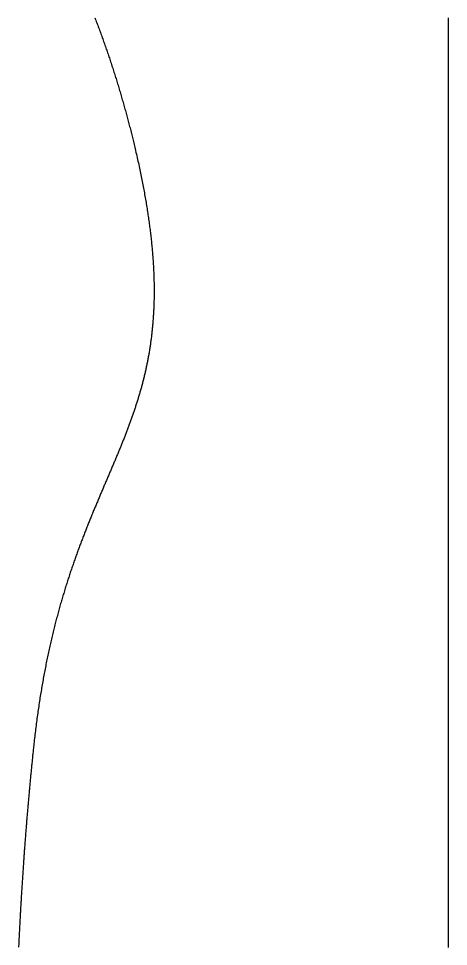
# Model space of a CAD drawing. Header units: metres. Extents: x -49 to 49, y -148 to 148.
# Drawn here: x 32.29 to 49.4, y 73.87 to 110.8 of the extents above; entities that cross this region are included whole.
import ezdxf

# ---------------------------------------------------------------- set-up
doc = ezdxf.new("R2010")
doc.units = ezdxf.units.M

msp = doc.modelspace()

# ---------------------------------------------------------------- linework, layer by layer
for points in [[(35.329, 110.833), (35.347, 110.784), (35.366, 110.735), (35.385, 110.685), (35.404, 110.636), (35.423, 110.587), (35.441, 110.537), (35.46, 110.488), (35.478, 110.438), (35.497, 110.388), (35.515, 110.339), (35.534, 110.289), (35.552, 110.239), (35.57, 110.189), (35.588, 110.139), (35.607, 110.089), (35.625, 110.039), (35.643, 109.989), (35.661, 109.939), (35.678, 109.889), (35.696, 109.839), (35.714, 109.788), (35.732, 109.738), (35.749, 109.687), (35.767, 109.637), (35.785, 109.586), (35.802, 109.536), (35.82, 109.485), (35.837, 109.434), (35.854, 109.384), (35.871, 109.333), (35.889, 109.282), (35.906, 109.231), (35.923, 109.18), (35.94, 109.129), (35.957, 109.078), (35.974, 109.026), (35.991, 108.975), (36.007, 108.924), (36.024, 108.873), (36.041, 108.821), (36.057, 108.77), (36.074, 108.718), (36.09, 108.667), (36.107, 108.615), (36.123, 108.563), (36.139, 108.511), (36.156, 108.46), (36.172, 108.408), (36.188, 108.356), (36.204, 108.304), (36.22, 108.252), (36.236, 108.2), (36.252, 108.147), (36.268, 108.095), (36.283, 108.043), (36.299, 107.991), (36.315, 107.938), (36.33, 107.886), (36.346, 107.833), (36.361, 107.781), (36.377, 107.728), (36.392, 107.675), (36.407, 107.623), (36.422, 107.57), (36.438, 107.517), (36.453, 107.464), (36.468, 107.411), (36.483, 107.358), (36.498, 107.305), (36.512, 107.252), (36.527, 107.198), (36.542, 107.145), (36.557, 107.092), (36.571, 107.038), (36.586, 106.985), (36.6, 106.931), (36.615, 106.878), (36.629, 106.824), (36.643, 106.77), (36.657, 106.717), (36.672, 106.663), (36.686, 106.609), (36.7, 106.555), (36.714, 106.501), (36.728, 106.447), (36.742, 106.393), (36.755, 106.339), (36.769, 106.284), (36.783, 106.23), (36.796, 106.176), (36.81, 106.121), (36.823, 106.067), (36.837, 106.012), (36.85, 105.958), (36.863, 105.903), (36.877, 105.848), (36.89, 105.793), (36.903, 105.739), (36.916, 105.684)], [(49.402, 73.829), (49.402, 73.879), (49.402, 73.929), (49.402, 73.979), (49.402, 74.029), (49.402, 74.079), (49.402, 74.129), (49.402, 74.179), (49.402, 74.229), (49.402, 74.279), (49.402, 74.329), (49.402, 74.379), (49.402, 74.429), (49.402, 74.479), (49.402, 74.529), (49.402, 74.579), (49.402, 74.629), (49.402, 74.679), (49.402, 74.729), (49.402, 74.779), (49.402, 74.829), (49.402, 74.879), (49.402, 74.929), (49.402, 74.979), (49.402, 75.029), (49.402, 75.079), (49.402, 75.129), (49.402, 75.179), (49.402, 75.229), (49.402, 75.279), (49.402, 75.329), (49.402, 75.379), (49.402, 75.429), (49.402, 75.479), (49.402, 75.529), (49.402, 75.579), (49.402, 75.629), (49.402, 75.679), (49.402, 75.729), (49.402, 75.779), (49.402, 75.829), (49.402, 75.879), (49.402, 75.929), (49.402, 75.979), (49.402, 76.029), (49.402, 76.079), (49.402, 76.129), (49.402, 76.179), (49.402, 76.229), (49.402, 76.279), (49.402, 76.329), (49.402, 76.379), (49.402, 76.429), (49.402, 76.479), (49.402, 76.529), (49.402, 76.579), (49.402, 76.629), (49.402, 76.679), (49.402, 76.729), (49.402, 76.779), (49.402, 76.829), (49.402, 76.879), (49.402, 76.929), (49.402, 76.979), (49.402, 77.029), (49.402, 77.079), (49.402, 77.129), (49.402, 77.179), (49.402, 77.229), (49.402, 77.279), (49.402, 77.329), (49.402, 77.379), (49.402, 77.429), (49.402, 77.479), (49.402, 77.529), (49.402, 77.579), (49.402, 77.629), (49.402, 77.679), (49.402, 77.729), (49.402, 77.779), (49.402, 77.829), (49.402, 77.879), (49.402, 77.929), (49.402, 77.979), (49.402, 78.029), (49.402, 78.079), (49.402, 78.129), (49.402, 78.179), (49.402, 78.229), (49.402, 78.279), (49.402, 78.329), (49.402, 78.379), (49.402, 78.429), (49.402, 78.479), (49.402, 78.529), (49.402, 78.579), (49.402, 78.629), (49.402, 78.679), (49.402, 78.729), (49.402, 78.779), (49.402, 78.829), (49.402, 78.879), (49.402, 78.929), (49.402, 78.979), (49.402, 79.029), (49.402, 79.079), (49.402, 79.129), (49.402, 79.179), (49.402, 79.229), (49.402, 79.279), (49.402, 79.329), (49.402, 79.379), (49.402, 79.429), (49.402, 79.479), (49.402, 79.529), (49.402, 79.579), (49.402, 79.629), (49.402, 79.679), (49.402, 79.729), (49.402, 79.779), (49.402, 79.829), (49.402, 79.879), (49.402, 79.929), (49.402, 79.979), (49.402, 80.03), (49.402, 80.08), (49.402, 80.13), (49.402, 80.18), (49.402, 80.23), (49.402, 80.28), (49.402, 80.33), (49.402, 80.38), (49.402, 80.43), (49.402, 80.48), (49.402, 80.53), (49.402, 80.58), (49.402, 80.63), (49.402, 80.68), (49.402, 80.73), (49.402, 80.78), (49.402, 80.83), (49.402, 80.88), (49.402, 80.93), (49.402, 80.98), (49.402, 81.03), (49.402, 81.08), (49.402, 81.13), (49.402, 81.18), (49.402, 81.23), (49.402, 81.28), (49.402, 81.33), (49.402, 81.38), (49.402, 81.43), (49.402, 81.48), (49.402, 81.53), (49.402, 81.58), (49.402, 81.63), (49.402, 81.68), (49.402, 81.73), (49.402, 81.78), (49.402, 81.83), (49.402, 81.88), (49.402, 81.93), (49.402, 81.98), (49.402, 82.03), (49.402, 82.08), (49.402, 82.13), (49.402, 82.18), (49.402, 82.23), (49.402, 82.28), (49.402, 82.33), (49.402, 82.38), (49.402, 82.43), (49.402, 82.48), (49.402, 82.53), (49.402, 82.58), (49.402, 82.63), (49.402, 82.68), (49.402, 82.73), (49.402, 82.78), (49.402, 82.83), (49.402, 82.88), (49.402, 82.93), (49.402, 82.98), (49.402, 83.03), (49.402, 83.08), (49.402, 83.13), (49.402, 83.18), (49.402, 83.23), (49.402, 83.28), (49.402, 83.33), (49.402, 83.38), (49.402, 83.43), (49.402, 83.48), (49.402, 83.53), (49.402, 83.58), (49.402, 83.63), (49.402, 83.68), (49.402, 83.73), (49.402, 83.78), (49.402, 83.83), (49.402, 83.88), (49.402, 83.93), (49.402, 83.98), (49.402, 84.03), (49.402, 84.08), (49.402, 84.13), (49.402, 84.18), (49.402, 84.23), (49.402, 84.28), (49.402, 84.33), (49.402, 84.38), (49.402, 84.43), (49.402, 84.48), (49.402, 84.53), (49.402, 84.58), (49.402, 84.63), (49.402, 84.68), (49.402, 84.73), (49.402, 84.78), (49.402, 84.83), (49.402, 84.88), (49.402, 84.93), (49.402, 84.98), (49.402, 85.03), (49.402, 85.08), (49.402, 85.13), (49.402, 85.18), (49.402, 85.23), (49.402, 85.28), (49.402, 85.33), (49.402, 85.38), (49.402, 85.43), (49.402, 85.48), (49.402, 85.53), (49.402, 85.58), (49.402, 85.63), (49.402, 85.68), (49.402, 85.73), (49.402, 85.78), (49.402, 85.83), (49.402, 85.88), (49.402, 85.93), (49.402, 85.98), (49.402, 86.03), (49.402, 86.08), (49.402, 86.13), (49.402, 86.18), (49.402, 86.23), (49.402, 86.28), (49.402, 86.33), (49.402, 86.38), (49.402, 86.43), (49.402, 86.48), (49.402, 86.53), (49.402, 86.58), (49.402, 86.63), (49.402, 86.68), (49.402, 86.73), (49.402, 86.78), (49.402, 86.83), (49.402, 86.88), (49.402, 86.93), (49.402, 86.98), (49.402, 87.03), (49.402, 87.08), (49.402, 87.13), (49.402, 87.18), (49.402, 87.23), (49.402, 87.28), (49.402, 87.33), (49.402, 87.38), (49.402, 87.43), (49.402, 87.48), (49.402, 87.53), (49.402, 87.58), (49.402, 87.63), (49.402, 87.68), (49.402, 87.73), (49.402, 87.78), (49.402, 87.83), (49.402, 87.88), (49.402, 87.93), (49.402, 87.98), (49.402, 88.03), (49.402, 88.08), (49.402, 88.13), (49.402, 88.18), (49.402, 88.23), (49.402, 88.28), (49.402, 88.33), (49.402, 88.38), (49.402, 88.43), (49.402, 88.48), (49.402, 88.53), (49.402, 88.58), (49.402, 88.63), (49.402, 88.68), (49.402, 88.73), (49.402, 88.78), (49.402, 88.83), (49.402, 88.88), (49.402, 88.93), (49.402, 88.98), (49.402, 89.03), (49.402, 89.08), (49.402, 89.13), (49.402, 89.18), (49.402, 89.23), (49.402, 89.28), (49.402, 89.33), (49.402, 89.38), (49.402, 89.43), (49.402, 89.48), (49.402, 89.53), (49.402, 89.58), (49.402, 89.63), (49.402, 89.68), (49.402, 89.73), (49.402, 89.78), (49.402, 89.83), (49.402, 89.88), (49.402, 89.93), (49.402, 89.98), (49.402, 90.03), (49.402, 90.08), (49.402, 90.13), (49.402, 90.18), (49.402, 90.23), (49.402, 90.28), (49.402, 90.33), (49.402, 90.38), (49.402, 90.43), (49.402, 90.48), (49.402, 90.53), (49.402, 90.58), (49.402, 90.63), (49.402, 90.68), (49.402, 90.73), (49.402, 90.78), (49.402, 90.83), (49.402, 90.88), (49.402, 90.93), (49.402, 90.98), (49.402, 91.03), (49.402, 91.08), (49.402, 91.13), (49.402, 91.18), (49.402, 91.23), (49.402, 91.28), (49.402, 91.33), (49.402, 91.38), (49.402, 91.43), (49.402, 91.48), (49.402, 91.53), (49.402, 91.58), (49.402, 91.63), (49.402, 91.68), (49.402, 91.73), (49.402, 91.78), (49.402, 91.83), (49.402, 91.88), (49.402, 91.93), (49.402, 91.98), (49.402, 92.03), (49.402, 92.08), (49.402, 92.13), (49.402, 92.18), (49.402, 92.23), (49.402, 92.28), (49.402, 92.33), (49.402, 92.38), (49.402, 92.43), (49.402, 92.48), (49.402, 92.53), (49.402, 92.58), (49.402, 92.63), (49.402, 92.68), (49.402, 92.73), (49.402, 92.78), (49.402, 92.83), (49.402, 92.88), (49.402, 92.93), (49.402, 92.98), (49.402, 93.03), (49.402, 93.08), (49.402, 93.13), (49.402, 93.18), (49.402, 93.23), (49.402, 93.28), (49.402, 93.33), (49.402, 93.38), (49.402, 93.43), (49.402, 93.48), (49.402, 93.53), (49.402, 93.58), (49.402, 93.63), (49.402, 93.68), (49.402, 93.73), (49.402, 93.78), (49.402, 93.83), (49.402, 93.88), (49.402, 93.93), (49.402, 93.98), (49.402, 94.03), (49.402, 94.08), (49.402, 94.13), (49.402, 94.18), (49.402, 94.23), (49.402, 94.28), (49.402, 94.33), (49.402, 94.38), (49.402, 94.43), (49.402, 94.48), (49.402, 94.53), (49.402, 94.58), (49.402, 94.63), (49.402, 94.68), (49.402, 94.73), (49.402, 94.78), (49.402, 94.83), (49.402, 94.88), (49.402, 94.93), (49.402, 94.98), (49.402, 95.03), (49.402, 95.08), (49.402, 95.13), (49.402, 95.18), (49.402, 95.23), (49.402, 95.28), (49.402, 95.33), (49.402, 95.38), (49.402, 95.43), (49.402, 95.48), (49.402, 95.53), (49.402, 95.58), (49.402, 95.63), (49.402, 95.68), (49.402, 95.73), (49.402, 95.78), (49.402, 95.83), (49.402, 95.88), (49.402, 95.93), (49.402, 95.98), (49.402, 96.03), (49.402, 96.08), (49.402, 96.13), (49.402, 96.18), (49.402, 96.23), (49.402, 96.28), (49.402, 96.33), (49.402, 96.38), (49.402, 96.43), (49.402, 96.48), (49.402, 96.53), (49.402, 96.58), (49.402, 96.63), (49.402, 96.68), (49.402, 96.73), (49.402, 96.78), (49.402, 96.83), (49.402, 96.88), (49.402, 96.93), (49.402, 96.98), (49.402, 97.03), (49.402, 97.08), (49.402, 97.13), (49.402, 97.18), (49.402, 97.23), (49.402, 97.28), (49.402, 97.33), (49.402, 97.38), (49.402, 97.43), (49.402, 97.48), (49.402, 97.53), (49.402, 97.58), (49.402, 97.63), (49.402, 97.68), (49.402, 97.73), (49.402, 97.781), (49.402, 97.831), (49.402, 97.881), (49.402, 97.931), (49.402, 97.981), (49.402, 98.031), (49.402, 98.081), (49.402, 98.131), (49.402, 98.181), (49.402, 98.231), (49.402, 98.281), (49.402, 98.331), (49.402, 98.381), (49.402, 98.431), (49.402, 98.481), (49.402, 98.531), (49.402, 98.581), (49.402, 98.631), (49.402, 98.681), (49.402, 98.731), (49.402, 98.781), (49.402, 98.831), (49.402, 98.881), (49.402, 98.931), (49.402, 98.981), (49.402, 99.031), (49.402, 99.081), (49.402, 99.131), (49.402, 99.181), (49.402, 99.231), (49.402, 99.281), (49.402, 99.331), (49.402, 99.381), (49.402, 99.431), (49.402, 99.481), (49.402, 99.531), (49.402, 99.581), (49.402, 99.631), (49.402, 99.681), (49.402, 99.731), (49.402, 99.781), (49.402, 99.831), (49.402, 99.881), (49.402, 99.931), (49.402, 99.981), (49.402, 100.031), (49.402, 100.081), (49.402, 100.131), (49.402, 100.181), (49.402, 100.231), (49.402, 100.281), (49.402, 100.331), (49.402, 100.381), (49.402, 100.431), (49.402, 100.481), (49.402, 100.531), (49.402, 100.581), (49.402, 100.631), (49.402, 100.681), (49.402, 100.731), (49.402, 100.781), (49.402, 100.831), (49.402, 100.881), (49.402, 100.931), (49.402, 100.981), (49.402, 101.031), (49.402, 101.081), (49.402, 101.131), (49.402, 101.181), (49.402, 101.231), (49.402, 101.281), (49.402, 101.331), (49.402, 101.381), (49.402, 101.431), (49.402, 101.481), (49.402, 101.531), (49.402, 101.581), (49.402, 101.631), (49.402, 101.681), (49.402, 101.731), (49.402, 101.781), (49.402, 101.831), (49.402, 101.881), (49.402, 101.931), (49.402, 101.981), (49.402, 102.031), (49.402, 102.081), (49.402, 102.131), (49.402, 102.181), (49.402, 102.231), (49.402, 102.281), (49.402, 102.331), (49.402, 102.381), (49.402, 102.431), (49.402, 102.481), (49.402, 102.531), (49.402, 102.581), (49.402, 102.631), (49.402, 102.681), (49.402, 102.731), (49.402, 102.781), (49.402, 102.831), (49.402, 102.881), (49.402, 102.931), (49.402, 102.981), (49.402, 103.031), (49.402, 103.081), (49.402, 103.131), (49.402, 103.181), (49.402, 103.231), (49.402, 103.281), (49.402, 103.331), (49.402, 103.381), (49.402, 103.431), (49.402, 103.481), (49.402, 103.531), (49.402, 103.581), (49.402, 103.631), (49.402, 103.681), (49.402, 103.731), (49.402, 103.781), (49.402, 103.831), (49.402, 103.881), (49.402, 103.931), (49.402, 103.981), (49.402, 104.031), (49.402, 104.081), (49.402, 104.131), (49.402, 104.181), (49.402, 104.231), (49.402, 104.281), (49.402, 104.331), (49.402, 104.381), (49.402, 104.431), (49.402, 104.481), (49.402, 104.531), (49.402, 104.581), (49.402, 104.631), (49.402, 104.681), (49.402, 104.731), (49.402, 104.781), (49.402, 104.831), (49.402, 104.881), (49.402, 104.931), (49.402, 104.981), (49.402, 105.031), (49.402, 105.081), (49.402, 105.131), (49.402, 105.181), (49.402, 105.231), (49.402, 105.281), (49.402, 105.331), (49.402, 105.381), (49.402, 105.431), (49.402, 105.481), (49.402, 105.531), (49.402, 105.581), (49.402, 105.631), (49.402, 105.681), (49.402, 105.731), (49.402, 105.781), (49.402, 105.831), (49.402, 105.881), (49.402, 105.931), (49.402, 105.981), (49.402, 106.031), (49.402, 106.081), (49.402, 106.131), (49.402, 106.181), (49.402, 106.231), (49.402, 106.281), (49.402, 106.331), (49.402, 106.381), (49.402, 106.431), (49.402, 106.481), (49.402, 106.531), (49.402, 106.581), (49.402, 106.631), (49.402, 106.681), (49.402, 106.731), (49.402, 106.781), (49.402, 106.831), (49.402, 106.881), (49.402, 106.931), (49.402, 106.981), (49.402, 107.031), (49.402, 107.081), (49.402, 107.131), (49.402, 107.181), (49.402, 107.231), (49.402, 107.281), (49.402, 107.331), (49.402, 107.381), (49.402, 107.431), (49.402, 107.481), (49.402, 107.531), (49.402, 107.581), (49.402, 107.631), (49.402, 107.681), (49.402, 107.731), (49.402, 107.781), (49.402, 107.831), (49.402, 107.881), (49.402, 107.931), (49.402, 107.981), (49.402, 108.031), (49.402, 108.081), (49.402, 108.131), (49.402, 108.181), (49.402, 108.231), (49.402, 108.281), (49.402, 108.331), (49.402, 108.381), (49.402, 108.431), (49.402, 108.481), (49.402, 108.531), (49.402, 108.581), (49.402, 108.631), (49.402, 108.681), (49.402, 108.731), (49.402, 108.781), (49.402, 108.831), (49.402, 108.881), (49.402, 108.931), (49.402, 108.981), (49.402, 109.031), (49.402, 109.081), (49.402, 109.131), (49.402, 109.181), (49.402, 109.231), (49.402, 109.281), (49.402, 109.331), (49.402, 109.381), (49.402, 109.431), (49.402, 109.481), (49.402, 109.531), (49.402, 109.581), (49.402, 109.631), (49.402, 109.681), (49.402, 109.731), (49.402, 109.781), (49.402, 109.831), (49.402, 109.881), (49.402, 109.931), (49.402, 109.981), (49.402, 110.031), (49.402, 110.081), (49.402, 110.131), (49.402, 110.181), (49.402, 110.231), (49.402, 110.281), (49.402, 110.331), (49.402, 110.381), (49.402, 110.431), (49.402, 110.481), (49.402, 110.531), (49.402, 110.581), (49.402, 110.631), (49.402, 110.681), (49.402, 110.731), (49.402, 110.781), (49.402, 110.831)], [(36.916, 105.684), (36.933, 105.612), (36.949, 105.542), (36.966, 105.471), (36.982, 105.401), (36.998, 105.331), (37.014, 105.261), (37.029, 105.191), (37.045, 105.122), (37.06, 105.053), (37.075, 104.985), (37.09, 104.916), (37.104, 104.848), (37.119, 104.78), (37.133, 104.713), (37.147, 104.646), (37.161, 104.579), (37.174, 104.512), (37.188, 104.446), (37.201, 104.38), (37.214, 104.314), (37.227, 104.248), (37.239, 104.183), (37.252, 104.118), (37.264, 104.053), (37.276, 103.988), (37.288, 103.924), (37.3, 103.86), (37.311, 103.796), (37.323, 103.733), (37.334, 103.669), (37.345, 103.606), (37.355, 103.544), (37.366, 103.481), (37.376, 103.419), (37.386, 103.357), (37.397, 103.295), (37.406, 103.234), (37.416, 103.172), (37.425, 103.111), (37.435, 103.051), (37.444, 102.99), (37.453, 102.93), (37.462, 102.87), (37.47, 102.81), (37.479, 102.75), (37.487, 102.691), (37.495, 102.632), (37.503, 102.573), (37.51, 102.514), (37.518, 102.456), (37.525, 102.398), (37.533, 102.34), (37.54, 102.282), (37.546, 102.225), (37.553, 102.167), (37.56, 102.11), (37.566, 102.054), (37.572, 101.997), (37.578, 101.941), (37.584, 101.885), (37.589, 101.829), (37.595, 101.773), (37.6, 101.717), (37.605, 101.662), (37.61, 101.607), (37.615, 101.552), (37.62, 101.498), (37.624, 101.443), (37.629, 101.389), (37.633, 101.335), (37.637, 101.281), (37.641, 101.228), (37.645, 101.174), (37.648, 101.121), (37.651, 101.068), (37.655, 101.015), (37.658, 100.963), (37.661, 100.91), (37.663, 100.858), (37.666, 100.806), (37.668, 100.754), (37.671, 100.703), (37.673, 100.651), (37.675, 100.6), (37.677, 100.549), (37.678, 100.498), (37.68, 100.448), (37.681, 100.397), (37.682, 100.347), (37.684, 100.297), (37.685, 100.247), (37.685, 100.197), (37.686, 100.148), (37.686, 100.098), (37.687, 100.049), (37.687, 100), (37.687, 99.951), (37.687, 99.902), (37.687, 99.854), (37.686, 99.806), (37.686, 99.757), (37.685, 99.709), (37.684, 99.662), (37.683, 99.614), (37.682, 99.566), (37.681, 99.519), (37.68, 99.472), (37.678, 99.425), (37.677, 99.378), (37.675, 99.331), (37.673, 99.285), (37.671, 99.239), (37.669, 99.192), (37.666, 99.146), (37.664, 99.1), (37.661, 99.055), (37.659, 99.009), (37.656, 98.964), (37.653, 98.918), (37.65, 98.873), (37.647, 98.828), (37.643, 98.783), (37.64, 98.739), (37.636, 98.694), (37.632, 98.65), (37.629, 98.605), (37.625, 98.561), (37.62, 98.517), (37.616, 98.473), (37.612, 98.43), (37.607, 98.386), (37.603, 98.342), (37.598, 98.299), (37.593, 98.256), (37.588, 98.213), (37.583, 98.17), (37.578, 98.127), (37.573, 98.084), (37.567, 98.042), (37.561, 97.999), (37.556, 97.957), (37.55, 97.915), (37.544, 97.873), (37.538, 97.831), (37.532, 97.789), (37.526, 97.747), (37.519, 97.706), (37.513, 97.664), (37.506, 97.623), (37.499, 97.581), (37.493, 97.54), (37.486, 97.499), (37.479, 97.458), (37.472, 97.417), (37.464, 97.377), (37.457, 97.336), (37.449, 97.295), (37.442, 97.255), (37.434, 97.215), (37.426, 97.174), (37.418, 97.134), (37.41, 97.094), (37.402, 97.054), (37.394, 97.014), (37.386, 96.975), (37.377, 96.935), (37.369, 96.895), (37.36, 96.856), (37.352, 96.816), (37.343, 96.777), (37.334, 96.738), (37.325, 96.699), (37.316, 96.66), (37.307, 96.621), (37.297, 96.582), (37.288, 96.543), (37.278, 96.504), (37.269, 96.466), (37.259, 96.427), (37.249, 96.388), (37.24, 96.35), (37.23, 96.312), (37.22, 96.273), (37.21, 96.235), (37.199, 96.197), (37.189, 96.159), (37.179, 96.121), (37.168, 96.083), (37.158, 96.045), (37.147, 96.007), (37.136, 95.969), (37.125, 95.932), (37.115, 95.894), (37.104, 95.857), (37.092, 95.819), (37.081, 95.782), (37.07, 95.744), (37.059, 95.707), (37.047, 95.669), (37.036, 95.632), (37.024, 95.595), (37.013, 95.558), (37.001, 95.521), (36.989, 95.484), (36.977, 95.447), (36.965, 95.41), (36.953, 95.373), (36.941, 95.336), (36.929, 95.299), (36.917, 95.262), (36.905, 95.225), (36.892, 95.189), (36.88, 95.152), (36.867, 95.115), (36.855, 95.078), (36.842, 95.042), (36.829, 95.005), (36.816, 94.969), (36.803, 94.932), (36.791, 94.896), (36.778, 94.859), (36.764, 94.823), (36.751, 94.786), (36.738, 94.75), (36.725, 94.714), (36.711, 94.677), (36.698, 94.641), (36.685, 94.604), (36.671, 94.568), (36.658, 94.532), (36.644, 94.496), (36.63, 94.459), (36.616, 94.423), (36.603, 94.387), (36.589, 94.351), (36.575, 94.314), (36.561, 94.278), (36.547, 94.242), (36.533, 94.206), (36.518, 94.169), (36.504, 94.133), (36.49, 94.097), (36.476, 94.061), (36.461, 94.024), (36.447, 93.988), (36.432, 93.952), (36.418, 93.916), (36.403, 93.88), (36.389, 93.843), (36.374, 93.807), (36.359, 93.771), (36.344, 93.734), (36.33, 93.698), (36.315, 93.662), (36.3, 93.626), (36.285, 93.589), (36.27, 93.553), (36.255, 93.516), (36.24, 93.48), (36.225, 93.444), (36.21, 93.407), (36.194, 93.371), (36.179, 93.334), (36.164, 93.298), (36.148, 93.261), (36.133, 93.225), (36.118, 93.188), (36.102, 93.151), (36.087, 93.115), (36.071, 93.078), (36.056, 93.041), (36.04, 93.004), (36.024, 92.968), (36.009, 92.931), (35.993, 92.894), (35.977, 92.857), (35.962, 92.82), (35.946, 92.783), (35.93, 92.746), (35.914, 92.709), (35.898, 92.672), (35.883, 92.634), (35.867, 92.597), (35.851, 92.56), (35.835, 92.522), (35.819, 92.485), (35.803, 92.448), (35.787, 92.41), (35.77, 92.372), (35.754, 92.335), (35.738, 92.297), (35.722, 92.259), (35.706, 92.221), (35.69, 92.184), (35.674, 92.146), (35.657, 92.108), (35.641, 92.07), (35.625, 92.031), (35.608, 91.993), (35.592, 91.955), (35.576, 91.917), (35.56, 91.878), (35.543, 91.84), (35.527, 91.801), (35.51, 91.762), (35.494, 91.724), (35.478, 91.685), (35.461, 91.646), (35.445, 91.607), (35.428, 91.568), (35.412, 91.529), (35.395, 91.49), (35.379, 91.45), (35.362, 91.411), (35.346, 91.371), (35.33, 91.332), (35.313, 91.292), (35.297, 91.252), (35.28, 91.213), (35.263, 91.173), (35.247, 91.133), (35.23, 91.093), (35.214, 91.052), (35.197, 91.012), (35.181, 90.972), (35.164, 90.931), (35.148, 90.89), (35.131, 90.85), (35.115, 90.809), (35.098, 90.768), (35.082, 90.727), (35.065, 90.686), (35.049, 90.644), (35.032, 90.603), (35.016, 90.562), (34.999, 90.52), (34.983, 90.478), (34.966, 90.436), (34.95, 90.394), (34.933, 90.352), (34.917, 90.31), (34.9, 90.268), (34.884, 90.225), (34.867, 90.183), (34.851, 90.14), (34.835, 90.097), (34.818, 90.054), (34.802, 90.011), (34.785, 89.968), (34.769, 89.925), (34.753, 89.881), (34.736, 89.838), (34.72, 89.794), (34.704, 89.75), (34.687, 89.706), (34.671, 89.662), (34.655, 89.618), (34.639, 89.573), (34.622, 89.529), (34.606, 89.484), (34.59, 89.439), (34.574, 89.394), (34.558, 89.349), (34.542, 89.304), (34.526, 89.258), (34.51, 89.213), (34.494, 89.167), (34.478, 89.121), (34.462, 89.075), (34.446, 89.029), (34.43, 88.983), (34.414, 88.936), (34.398, 88.89), (34.382, 88.843), (34.366, 88.796), (34.351, 88.749), (34.335, 88.701), (34.319, 88.654), (34.303, 88.606), (34.288, 88.558), (34.272, 88.51), (34.257, 88.462), (34.241, 88.414), (34.226, 88.366), (34.21, 88.317), (34.195, 88.268), (34.179, 88.219), (34.164, 88.17), (34.149, 88.121), (34.133, 88.071), (34.118, 88.021), (34.103, 87.971), (34.088, 87.921), (34.073, 87.871), (34.057, 87.821), (34.042, 87.77), (34.027, 87.719), (34.012, 87.668), (33.998, 87.617), (33.983, 87.566), (33.968, 87.514), (33.953, 87.462), (33.938, 87.41), (33.924, 87.358), (33.909, 87.306), (33.895, 87.253), (33.88, 87.2), (33.866, 87.147), (33.851, 87.094), (33.837, 87.041), (33.823, 86.987), (33.808, 86.934), (33.794, 86.88), (33.78, 86.825), (33.766, 86.771), (33.752, 86.716), (33.738, 86.662), (33.724, 86.607), (33.71, 86.551), (33.696, 86.496), (33.682, 86.44), (33.669, 86.384), (33.655, 86.328), (33.642, 86.272), (33.628, 86.215), (33.615, 86.159), (33.601, 86.102), (33.588, 86.044), (33.575, 85.987), (33.561, 85.929), (33.548, 85.871), (33.535, 85.813), (33.522, 85.755), (33.509, 85.696), (33.496, 85.637), (33.484, 85.578), (33.471, 85.519), (33.458, 85.46), (33.446, 85.4), (33.433, 85.34), (33.421, 85.28), (33.408, 85.219), (33.396, 85.158), (33.384, 85.097), (33.372, 85.036), (33.36, 84.975), (33.347, 84.913), (33.336, 84.851), (33.324, 84.789), (33.312, 84.726), (33.3, 84.664), (33.289, 84.601), (33.277, 84.537), (33.266, 84.474), (33.254, 84.41), (33.243, 84.346), (33.232, 84.282), (33.221, 84.217), (33.209, 84.152), (33.199, 84.087), (33.188, 84.022), (33.177, 83.957), (33.166, 83.891), (33.155, 83.825), (33.145, 83.758), (33.134, 83.692), (33.124, 83.625), (33.114, 83.557), (33.104, 83.49), (33.093, 83.422), (33.083, 83.354), (33.074, 83.286), (33.064, 83.217), (33.054, 83.148), (33.044, 83.079), (33.035, 83.01), (33.025, 82.94), (33.016, 82.87), (33.007, 82.8), (32.997, 82.729), (32.988, 82.658), (32.979, 82.587), (32.971, 82.516), (32.962, 82.444), (32.953, 82.372), (32.944, 82.3), (32.936, 82.227), (32.928, 82.154), (32.919, 82.081), (32.911, 82.008), (32.903, 81.934), (32.895, 81.86)], [(32.895, 81.86), (32.89, 81.81), (32.884, 81.76), (32.879, 81.711), (32.874, 81.661), (32.869, 81.611), (32.864, 81.561), (32.858, 81.512), (32.853, 81.462), (32.848, 81.412), (32.843, 81.363), (32.838, 81.313), (32.833, 81.263), (32.828, 81.213), (32.823, 81.164), (32.818, 81.114), (32.813, 81.064), (32.808, 81.014), (32.803, 80.965), (32.798, 80.915), (32.793, 80.865), (32.788, 80.816), (32.783, 80.766), (32.779, 80.716), (32.774, 80.666), (32.769, 80.617), (32.764, 80.567), (32.76, 80.517), (32.755, 80.467), (32.75, 80.418), (32.745, 80.368), (32.741, 80.318), (32.736, 80.268), (32.732, 80.219), (32.727, 80.169), (32.722, 80.119), (32.718, 80.069), (32.713, 80.02), (32.709, 79.97), (32.704, 79.92), (32.7, 79.87), (32.695, 79.821), (32.691, 79.771), (32.686, 79.721), (32.682, 79.671), (32.678, 79.621), (32.673, 79.572), (32.669, 79.522), (32.665, 79.472), (32.66, 79.422), (32.656, 79.373), (32.652, 79.323), (32.648, 79.273), (32.643, 79.223), (32.639, 79.174), (32.635, 79.124), (32.631, 79.074), (32.627, 79.024), (32.622, 78.974), (32.618, 78.925), (32.614, 78.875), (32.61, 78.825), (32.606, 78.775), (32.602, 78.725), (32.598, 78.676), (32.594, 78.626), (32.59, 78.576), (32.586, 78.526), (32.582, 78.476), (32.578, 78.427), (32.574, 78.377), (32.571, 78.327), (32.567, 78.277), (32.563, 78.227), (32.559, 78.178), (32.555, 78.128), (32.551, 78.078), (32.548, 78.028), (32.544, 77.978), (32.54, 77.929), (32.536, 77.879), (32.533, 77.829), (32.529, 77.779), (32.525, 77.729), (32.522, 77.679), (32.518, 77.63), (32.515, 77.58), (32.511, 77.53), (32.507, 77.48), (32.504, 77.43), (32.5, 77.38), (32.497, 77.331), (32.493, 77.281), (32.49, 77.231), (32.486, 77.181), (32.483, 77.131), (32.479, 77.081), (32.476, 77.032), (32.473, 76.982), (32.469, 76.932), (32.466, 76.882), (32.463, 76.832), (32.459, 76.782), (32.456, 76.733), (32.453, 76.683), (32.449, 76.633), (32.446, 76.583), (32.443, 76.533), (32.44, 76.483), (32.436, 76.433), (32.433, 76.384), (32.43, 76.334), (32.427, 76.284), (32.424, 76.234), (32.421, 76.184), (32.418, 76.134), (32.415, 76.084), (32.411, 76.035), (32.408, 75.985), (32.405, 75.935), (32.402, 75.885), (32.399, 75.835), (32.396, 75.785), (32.393, 75.735), (32.39, 75.686), (32.387, 75.636), (32.385, 75.586), (32.382, 75.536), (32.379, 75.486), (32.376, 75.436), (32.373, 75.386), (32.37, 75.336), (32.367, 75.287), (32.365, 75.237), (32.362, 75.187), (32.359, 75.137), (32.356, 75.087), (32.353, 75.037), (32.351, 74.987), (32.348, 74.937), (32.345, 74.887), (32.343, 74.838), (32.34, 74.788), (32.337, 74.738), (32.335, 74.688), (32.332, 74.638), (32.329, 74.588), (32.327, 74.538), (32.324, 74.488), (32.322, 74.438), (32.319, 74.389), (32.317, 74.339), (32.314, 74.289), (32.312, 74.239), (32.309, 74.189), (32.307, 74.139), (32.304, 74.089), (32.302, 74.039), (32.299, 73.989), (32.297, 73.939), (32.295, 73.89), (32.292, 73.84)]]:
    msp.add_lwpolyline(points)

doc.saveas('drawing.dxf')
